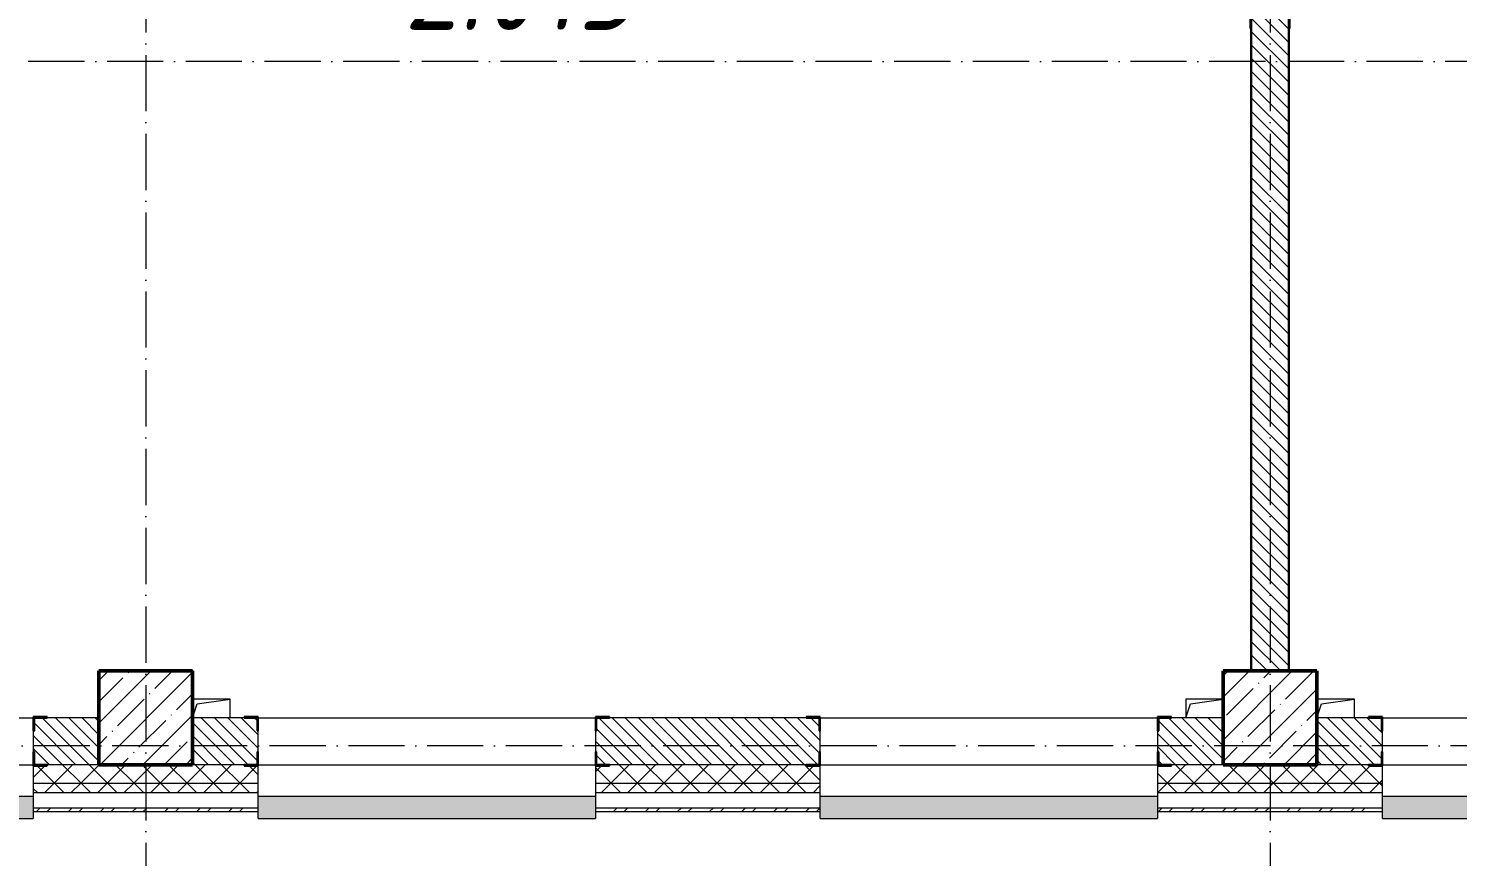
# Model space of a CAD drawing. Header units: millimetres. Extents: x 2294 to 908349, y -83289 to 219220.
# Drawn here: x 55438 to 63063, y 60718 to 65131 of the extents above; entities that cross this region are included whole.
import ezdxf

# ---------------------------------------------------------------- set-up
doc = ezdxf.new("R2010")
doc.units = ezdxf.units.MM
doc.linetypes.add('50_200_ШТРИХ_1Т_ш5_п1_п1_', pattern=[700, 500, -100, 0, -100])
for name, color, linetype, lineweight in [('2.4) ПГП вычит ЖБбалки 0.4 м -', 24, 'Continuous', 30), ('3.3) Вычитаем ЖБбалки 0.4м -', 31, 'Continuous', 30), ('A-GENM-____-MCUT', 7, 'Continuous', 25), ('A-GENM-____-OTLN', 7, 'Continuous', 9), ('A-GENM-____-OTLN-1', 7, 'Continuous', 25), ('A-GLAZ-____-OTLN', 7, 'Continuous', 9), ('A-WALL-____-MCUT', 7, 'Continuous', 13), ('A-WALL-____-MCUT-1', 7, 'Continuous', 9), ('A-WALL-____-OTLN', 7, 'Continuous', 9), ('A-WALL-____-PATT-1', 7, 'Continuous', 9), ('A-WALL-FNSH-MCUT-1', 7, 'Continuous', 9), ('S-COLS-____-MCUT', 7, 'Continuous', 50), ('S-COLS-____-OTLN', 7, 'Continuous', 9), ('S-GRID-____-OTLN-1', 7, '50_200_ШТРИХ_1Т_ш5_п1_п1_', 9), ('Марки помещений', 7, 'Continuous', 9)]:
    doc.layers.add(name, color=color, linetype=linetype, lineweight=lineweight)
doc.layers.add('A-GLAZ-____-OTLN-1', color=7, linetype='Continuous', lineweight=9, true_color=0xc0c0c0)
doc.styles.add('ISOCPEUR_I_2', font='isocpeui.ttf', dxfattribs={"width": 0.85, "height": 2.3})
pattern_1 = [(45, (7562.79, 6025.28), (-70.71068, 70.71068), []), (135, (7562.79, 6025.28), (-70.71068, -70.71068), [])]
pattern_2 = [(135, (7562.787, 6025.276), (-35.35534, -35.35534), [])]

# ---------------------------------------------------------------- blocks, each defined once
blk = doc.blocks.new('BSC_Колонна _Прямоугольная - 500х500-V17-АР1_План отверстий 2 этажа в осях 1-64_Ю-ЯЯ')
at = {"layer": 'S-COLS-____-OTLN'}
h = blk.add_hatch(dxfattribs=at)
h.set_pattern_fill('FP_26', color=256, style=0, pattern_type=2)
h.set_pattern_definition([(45, (-54500, -55431.04), (-114.04925, 114.04925), []), (45, (-54385.95, -55431.04), (-114.04925, 114.04925), [201.613, -40.323, 3.353, -36.97])])
h.paths.add_polyline_path([(-250, -250), (250, -250), (250, 250), (-250, 250), (-250, 179.1)], flags=0)
at = {"layer": 'S-COLS-____-MCUT'}
for p, q in [((250, 250), (-250, 250)), ((-250, 250), (-250, -250)), ((250, -250), (250, 250)), ((-250, -250), (250, -250))]:
    blk.add_line(p, q, dxfattribs=at)
blk = doc.blocks.new('BSC_Колонна _Прямоугольная - 500х500-V45-АР1_План отверстий 2 этажа в осях 1-64_Ю-ЯЯ')
at = {"layer": 'S-COLS-____-OTLN'}
h = blk.add_hatch(dxfattribs=at)
h.set_pattern_fill('FP_55', color=256, style=0, pattern_type=2)
h.set_pattern_definition([(45, (-48500, -55431.04), (-114.04925, 114.04925), []), (45, (-48385.95, -55431.04), (-114.04925, 114.04925), [201.613, -40.323, 3.353, -36.97])])
h.paths.add_polyline_path([(-250, -250), (250, -250), (250, 250), (-250, 250), (-250, 179.1)], flags=0)
at = {"layer": 'S-COLS-____-MCUT'}
for p, q in [((250, 250), (-250, 250)), ((-250, 250), (-250, -250)), ((250, -250), (250, 250)), ((-250, -250), (250, -250))]:
    blk.add_line(p, q, dxfattribs=at)
blk = doc.blocks.new('Фахверк_СКБ_Уголок - 250_2700-27497298-АР1_План отверстий 2 этажа в осях 1-64_Ю-ЯЯ')
at = {"layer": 'A-GENM-____-MCUT'}
for p, q in [((200, 181), (125, 181)), ((125, 181), (125, 106)), ((131, 106), (131, 175)), ((131, 175), (200, 175)), ((200, 175), (200, 181)), ((125, 106), (131, 106)), ((131, -6), (125, -6)), ((125, -6), (125, -81)), ((131, -75), (131, -6)), ((200, -75), (131, -75)), ((200, -81), (200, -75)), ((125, -81), (200, -81))]:
    blk.add_line(p, q, dxfattribs=at)
blk = doc.blocks.new('Фахверк_СКБ_Уголок - 200_3550-28267367-АР1_План отверстий 2 этажа в осях 1-64_Ю-ЯЯ')
at = {"layer": 'A-GENM-____-MCUT'}
for p, q in [((200, 156), (125, 156)), ((125, 156), (125, 81)), ((200, 150), (200, 156)), ((125, 81), (131, 81)), ((131, 81), (131, 150)), ((131, 150), (200, 150)), ((131, 19), (125, 19)), ((125, 19), (125, -56)), ((131, -50), (131, 19)), ((125, -56), (200, -56)), ((200, -50), (131, -50)), ((200, -56), (200, -50))]:
    blk.add_line(p, q, dxfattribs=at)
blk = doc.blocks.new('AR_Отверстие прямоугольное _в плите_ - AR_Отверстие прямоугольное _в плите_-V167-АР1_План отверстий 2 этажа в осях 1-64_Ю-ЯЯ')
at = {"layer": 'A-GENM-____-OTLN'}
for p, q in [((100, 50), (-100, 50)), ((-100, -50), (-75, 25)), ((-75, 25), (100, 50)), ((100, -50), (100, 50))]:
    blk.add_line(p, q, dxfattribs=at)
blk = doc.blocks.new('AR_Отверстие прямоугольное _в плите_ - AR_Отверстие прямоугольное _в плите_-V175-АР1_План отверстий 2 этажа в осях 1-64_Ю-ЯЯ')
at = {"layer": 'A-GENM-____-OTLN'}
for p, q in [((100, 50), (-100, 50)), ((-100, 50), (-100, -50)), ((-100, -50), (-75, 25)), ((-75, 25), (100, 50))]:
    blk.add_line(p, q, dxfattribs=at)
blk = doc.blocks.new('Отлив_СКБ - Отлив витража_120_НВФ-31885687-АР1_План отверстий 2 этажа в осях 1-64_Ю-ЯЯ')
at = {"layer": 'A-GLAZ-____-OTLN-1'}
for points in [[(0, 0), (0, -2), (1800, -2), (1800, 0), (1023.3, 0)], [(0, -83), (0, -120), (1800, -120), (1800, -2), (0, -2), (0, -63)]]:
    blk.add_hatch(color=256, dxfattribs=at).paths.add_polyline_path(points, flags=0)
at = {"layer": 'A-GLAZ-____-OTLN'}
for p, q in [((0, 0), (1800, 0)), ((1800, -2), (0, -2)), ((0, -120), (0, -83)), ((0, -120), (1800, -120)), ((1800, -83), (1800, -120))]:
    blk.add_line(p, q, dxfattribs=at)
blk = doc.blocks.new('2floor')
at = {"layer": 'A-WALL-____-PATT-1'}
h = blk.add_hatch(dxfattribs=at)
h.set_pattern_fill('FP_6', color=256, style=0, pattern_type=2)
h.set_pattern_definition(pattern_2)
h.paths.add_polyline_path([(62162.8, 61706.3), (62162.8, 65200.3), (62093.8, 65200.3), (62093.8, 65206.3), (62162.8, 65206.3), (62162.8, 68706.3), (61962.8, 68706.3), (61962.8, 65206.3), (62031.8, 65206.3), (62031.8, 65200.3), (61962.8, 65200.3), (61962.8, 61706.3)], flags=0)
h = blk.add_hatch(dxfattribs=at)
h.set_pattern_fill('FP_6', color=256, style=0, pattern_type=2)
h.set_pattern_definition(pattern_2)
h.paths.add_polyline_path([(55468.8, 61206.3), (55812.8, 61206.3), (55812.8, 61456.3), (55468.8, 61456.3), (55468.8, 61387.3), (55462.8, 61387.3), (55462.8, 61275.3), (55468.8, 61275.3)], flags=0)
h.paths.add_polyline_path([(53656.8, 61206.3), (53656.8, 61275.3), (53662.8, 61275.3), (53662.8, 61387.3), (53656.8, 61387.3), (53656.8, 61456.3), (53312.8, 61456.3), (53312.8, 61206.3), (53587.8, 61206.3)], flags=0)
h = blk.add_hatch(dxfattribs=at)
h.set_pattern_fill('FP_6', color=256, style=0, pattern_type=2)
h.set_pattern_definition(pattern_2)
h.paths.add_polyline_path([(61468.8, 61206.3), (61812.8, 61206.3), (61812.8, 61456.3), (61468.8, 61456.3), (61468.8, 61387.3), (61462.8, 61387.3), (61462.8, 61275.3), (61468.8, 61275.3)], flags=0)
h.paths.add_polyline_path([(59656.8, 61206.3), (59656.8, 61275.3), (59662.8, 61275.3), (59662.8, 61387.3), (59656.8, 61387.3), (59656.8, 61456.3), (58468.8, 61456.3), (58468.8, 61387.3), (58462.8, 61387.3), (58462.8, 61275.3), (58468.8, 61275.3), (58468.8, 61206.3), (59587.8, 61206.3)], flags=0)
h.paths.add_polyline_path([(56406.8, 61206.3), (56656.8, 61206.3), (56656.8, 61275.3), (56662.8, 61275.3), (56662.8, 61387.3), (56656.8, 61387.3), (56656.8, 61456.3), (56312.8, 61456.3), (56312.8, 61206.3)], flags=0)
h = blk.add_hatch(dxfattribs=at)
h.set_pattern_fill('FP_6', color=256, style=0, pattern_type=2)
h.set_pattern_definition(pattern_2)
h.paths.add_polyline_path([(64537.8, 61206.3), (64812.8, 61206.3), (64812.8, 61456.3), (64468.8, 61456.3), (64468.8, 61387.3), (64462.8, 61387.3), (64462.8, 61275.3), (64468.8, 61275.3), (64468.8, 61206.3)], flags=0)
h.paths.add_polyline_path([(62340.1, 61206.3), (62656.8, 61206.3), (62656.8, 61275.3), (62662.8, 61275.3), (62662.8, 61387.3), (62656.8, 61387.3), (62656.8, 61456.3), (62312.8, 61456.3), (62312.8, 61206.3)], flags=0)
h = blk.add_hatch(dxfattribs=at)
h.set_pattern_fill('FP_1', color=256, style=0, pattern_type=2)
h.set_pattern_definition(pattern_1)
h.paths.add_polyline_path([(81782.6, 61106.3), (81862.8, 61106.3), (81862.8, 61206.3), (75512.8, 61206.3), (75512.8, 61106.3), (78247.6, 61106.3)], flags=0)
h.paths.add_polyline_path([(72562.8, 61106.3), (74512.8, 61106.3), (74512.8, 61206.3), (72637.8, 61206.3), (72637.8, 61200.3), (72562.8, 61200.3)], flags=0)
h.paths.add_polyline_path([(71562.8, 61106.3), (71562.8, 61200.3), (71487.8, 61200.3), (71487.8, 61206.3), (70537.8, 61206.3), (70537.8, 61200.3), (70462.8, 61200.3), (70462.8, 61106.3), (71177.6, 61106.3)], flags=0)
h.paths.add_polyline_path([(67642.6, 61106.3), (68662.8, 61106.3), (68662.8, 61200.3), (68587.8, 61200.3), (68587.8, 61206.3), (67537.8, 61206.3), (67537.8, 61200.3), (67462.8, 61200.3), (67462.8, 61106.3), (67537.8, 61106.3)], flags=0)
h.paths.add_polyline_path([(65662.8, 61106.3), (65662.8, 61200.3), (65587.8, 61200.3), (65587.8, 61206.3), (64537.8, 61206.3), (64537.8, 61200.3), (64462.8, 61200.3), (64462.8, 61106.3), (64991.4, 61106.3)], flags=0)
h.paths.add_polyline_path([(61898.3, 61106.3), (62662.8, 61106.3), (62662.8, 61200.3), (62587.8, 61200.3), (62587.8, 61206.3), (61537.8, 61206.3), (61537.8, 61200.3), (61462.8, 61200.3), (61462.8, 61106.3), (61812.8, 61106.3)], flags=0)
h.paths.add_polyline_path([(59587.8, 61106.3), (59662.8, 61106.3), (59662.8, 61200.3), (59587.8, 61200.3), (59587.8, 61206.3), (58537.8, 61206.3), (58537.8, 61200.3), (58462.8, 61200.3), (58462.8, 61106.3), (58805.1, 61106.3)], flags=0)
h.paths.add_polyline_path([(55462.8, 61106.3), (56662.8, 61106.3), (56662.8, 61200.3), (56587.8, 61200.3), (56587.8, 61206.3), (55537.8, 61206.3), (55537.8, 61200.3), (55462.8, 61200.3)], flags=0)
h.paths.add_polyline_path([(50037.8, 61106.3), (50112.8, 61106.3), (50112.8, 61200.3), (50037.8, 61200.3), (50037.8, 61206.3), (48987.8, 61206.3), (48987.8, 61200.3), (48912.8, 61200.3), (48912.8, 61106.3), (49967.6, 61106.3)], flags=0)
h.paths.add_polyline_path([(51987.8, 61106.3), (53662.8, 61106.3), (53662.8, 61200.3), (53587.8, 61200.3), (53587.8, 61206.3), (51987.8, 61206.3), (51987.8, 61200.3), (51912.8, 61200.3), (51912.8, 61106.3)], flags=0)
h.paths.add_polyline_path([(47037.8, 61106.3), (47112.8, 61106.3), (47112.8, 61200.3), (47037.8, 61200.3), (47037.8, 61206.3), (45987.8, 61206.3), (45987.8, 61200.3), (45912.8, 61200.3), (45912.8, 61106.3), (46762.8, 61106.3)], flags=0)
h.paths.add_polyline_path([(44112.8, 61106.3), (44112.8, 61200.3), (44037.8, 61200.3), (44037.8, 61206.3), (42987.8, 61206.3), (42987.8, 61200.3), (42912.8, 61200.3), (42912.8, 61106.3), (43781.4, 61106.3)], flags=0)
h.paths.add_polyline_path([(39912.8, 61106.3), (41112.8, 61106.3), (41112.8, 61200.3), (41037.8, 61200.3), (41037.8, 61206.3), (39987.8, 61206.3), (39987.8, 61200.3), (39912.8, 61200.3)], flags=0)
h.paths.add_polyline_path([(38112.8, 61106.3), (38112.8, 61200.3), (38037.8, 61200.3), (38037.8, 61206.3), (36987.8, 61206.3), (36987.8, 61200.3), (36912.8, 61200.3), (36912.8, 61106.3), (38037.8, 61106.3)], flags=0)
h.paths.add_polyline_path([(34262.8, 61106.3), (35112.8, 61106.3), (35112.8, 61200.3), (35037.8, 61200.3), (35037.8, 61206.3), (33987.8, 61206.3), (33987.8, 61200.3), (33912.8, 61200.3), (33912.8, 61106.3), (34060.1, 61106.3)], flags=0)
h.paths.add_polyline_path([(32112.8, 61106.3), (32112.8, 61200.3), (32037.8, 61200.3), (32037.8, 61206.3), (30987.8, 61206.3), (30987.8, 61200.3), (30912.8, 61200.3), (30912.8, 61106.3), (31408.9, 61106.3)], flags=0)
h.paths.add_polyline_path([(29112.8, 61106.3), (29112.8, 61200.3), (29037.8, 61200.3), (29037.8, 61206.3), (27987.8, 61206.3), (27987.8, 61200.3), (27912.8, 61200.3), (27912.8, 61106.3), (29037.8, 61106.3)], flags=0)
h.paths.add_polyline_path([(26112.8, 61106.3), (26112.8, 61200.3), (26037.8, 61200.3), (26037.8, 61206.3), (24987.8, 61206.3), (24987.8, 61200.3), (24912.8, 61200.3), (24912.8, 61106.3), (26106.4, 61106.3)], flags=0)
h.paths.add_polyline_path([(23912.8, 61106.3), (23912.8, 61200.3), (23837.8, 61200.3), (23837.8, 61206.3), (14112.8, 61206.3), (14112.8, 61106.3), (23455.1, 61106.3)], flags=0)
h.paths.add_polyline_path([(13112.8, 61106.3), (13112.8, 61206.3), (5112.8, 61206.3), (5112.8, 61106.3), (11082.6, 61106.3)], flags=0)
h = blk.add_hatch(dxfattribs=at)
h.set_pattern_fill('FP_1', color=256, style=0, pattern_type=2)
h.set_pattern_definition(pattern_1)
h.paths.add_polyline_path([(81862.8, 61056.3), (81862.8, 61106.3), (75512.8, 61106.3), (75512.8, 61056.3), (81782.6, 61056.3)], flags=0)
h.paths.add_polyline_path([(74512.8, 61056.3), (74512.8, 61106.3), (72562.8, 61106.3), (72562.8, 61056.3), (72945.1, 61056.3)], flags=0)
h.paths.add_polyline_path([(71562.8, 61056.3), (71562.8, 61106.3), (70462.8, 61106.3), (70462.8, 61056.3), (71177.6, 61056.3)], flags=0)
h.paths.add_polyline_path([(68662.8, 61056.3), (68662.8, 61106.3), (67462.8, 61106.3), (67462.8, 61056.3), (67642.6, 61056.3)], flags=0)
h.paths.add_polyline_path([(65662.8, 61056.3), (65662.8, 61106.3), (64462.8, 61106.3), (64462.8, 61056.3), (64991.4, 61056.3)], flags=0)
h.paths.add_polyline_path([(62662.8, 61056.3), (62662.8, 61106.3), (61462.8, 61106.3), (61462.8, 61056.3), (62340.1, 61056.3)], flags=0)
h.paths.add_polyline_path([(58462.8, 61056.3), (59662.8, 61056.3), (59662.8, 61106.3), (58462.8, 61106.3)], flags=0)
h.paths.add_polyline_path([(56153.9, 61056.3), (56662.8, 61056.3), (56662.8, 61106.3), (55462.8, 61106.3), (55462.8, 61056.3)], flags=0)
h.paths.add_polyline_path([(51912.8, 61056.3), (53662.8, 61056.3), (53662.8, 61106.3), (51912.8, 61106.3)], flags=0)
h.paths.add_polyline_path([(48912.8, 61056.3), (50112.8, 61056.3), (50112.8, 61106.3), (48912.8, 61106.3)], flags=0)
h.paths.add_polyline_path([(47112.8, 61056.3), (47112.8, 61106.3), (45912.8, 61106.3), (45912.8, 61056.3), (46432.6, 61056.3)], flags=0)
h.paths.add_polyline_path([(41112.8, 61056.3), (41112.8, 61106.3), (39912.8, 61106.3), (39912.8, 61056.3)], flags=0)
h.paths.add_polyline_path([(42912.8, 61056.3), (44112.8, 61056.3), (44112.8, 61106.3), (42912.8, 61106.3)], flags=0)
h.paths.add_polyline_path([(38112.8, 61056.3), (38112.8, 61106.3), (36912.8, 61106.3), (36912.8, 61056.3), (37595.1, 61056.3)], flags=0)
h.paths.add_polyline_path([(35112.8, 61056.3), (35112.8, 61106.3), (33912.8, 61106.3), (33912.8, 61056.3), (34943.9, 61056.3)], flags=0)
h.paths.add_polyline_path([(30912.8, 61056.3), (32112.8, 61056.3), (32112.8, 61106.3), (30912.8, 61106.3)], flags=0)
h.paths.add_polyline_path([(29112.8, 61056.3), (29112.8, 61106.3), (27912.8, 61106.3), (27912.8, 61056.3), (28757.6, 61056.3)], flags=0)
h.paths.add_polyline_path([(26106.4, 61056.3), (26112.8, 61056.3), (26112.8, 61106.3), (24912.8, 61106.3), (24912.8, 61056.3), (25222.6, 61056.3)], flags=0)
h.paths.add_polyline_path([(23912.8, 61056.3), (23912.8, 61106.3), (14112.8, 61106.3), (14112.8, 61056.3), (23455.1, 61056.3)], flags=0)
h.paths.add_polyline_path([(13112.8, 61056.3), (13112.8, 61106.3), (5012.8, 61106.3), (5012.8, 61056.3), (11082.6, 61056.3)], flags=0)
h = blk.add_hatch(dxfattribs=at)
h.set_pattern_fill('FP_3', color=256, style=0, pattern_type=2)
h.set_pattern_definition([(45, (7562.79, 6025.28), (-85.53659, 85.53659), []), (45, (7619.81, 6025.28), (-85.53659, 85.53659), [])])
h.paths.add_polyline_path([(68082.8, 60956.3), (68082.8, 60976.3), (67462.8, 60976.3), (67462.8, 60956.3), (67642.6, 60956.3)], flags=0)
h.paths.add_polyline_path([(64991.4, 60956.3), (65662.8, 60956.3), (65662.8, 60976.3), (64462.8, 60976.3), (64462.8, 60956.3)], flags=0)
h.paths.add_polyline_path([(62662.8, 60956.3), (62662.8, 60976.3), (61462.8, 60976.3), (61462.8, 60956.3), (62340.1, 60956.3)], flags=0)
h.paths.add_polyline_path([(59662.8, 60956.3), (59662.8, 60976.3), (58462.8, 60976.3), (58462.8, 60956.3), (58805.1, 60956.3)], flags=0)
h.paths.add_polyline_path([(56153.9, 60956.3), (56662.8, 60956.3), (56662.8, 60976.3), (55462.8, 60976.3), (55462.8, 60956.3)], flags=0)
h.paths.add_polyline_path([(53662.8, 60956.3), (53662.8, 60976.3), (52797.8, 60976.3), (52797.8, 60956.3), (53502.6, 60956.3)], flags=0)
at = {"layer": '2.4) ПГП вычит ЖБбалки 0.4 м -'}
for points in [[(62312.8, 69006.3), (62312.8, 68706.3), (62162.8, 68706.3), (62162.8, 61706.3), (62312.8, 61706.3)], [(61962.8, 67206.3), (61962.8, 61706.3)]]:
    blk.add_lwpolyline(points, dxfattribs=at)
at = {"layer": '3.3) Вычитаем ЖБбалки 0.4м -'}
blk.add_lwpolyline([(55812.8, 61456.3), (55812.8, 61706.3), (56312.8, 61706.3), (56312.8, 61456.3)], dxfattribs=at)
at = {"layer": 'A-WALL-____-MCUT'}
for p, q in [((61962.8, 65131.3), (61962.8, 61706.3)), ((62162.8, 61706.3), (62162.8, 65131.3)), ((55462.8, 61387.3), (55462.8, 61275.3)), ((55812.8, 61456.3), (55537.8, 61456.3)), ((56587.8, 61456.3), (56312.8, 61456.3)), ((56662.8, 61275.3), (56662.8, 61387.3)), ((58462.8, 61387.3), (58462.8, 61275.3)), ((59587.8, 61456.3), (58537.8, 61456.3)), ((59662.8, 61275.3), (59662.8, 61387.3)), ((61462.8, 61387.3), (61462.8, 61275.3)), ((61812.8, 61456.3), (61537.8, 61456.3)), ((62587.8, 61456.3), (62312.8, 61456.3)), ((62662.8, 61275.3), (62662.8, 61387.3)), ((55462.8, 61200.3), (55462.8, 60976.3)), ((56662.8, 60976.3), (56662.8, 61200.3)), ((58462.8, 61200.3), (58462.8, 60976.3)), ((59662.8, 60976.3), (59662.8, 61200.3)), ((61462.8, 61200.3), (61462.8, 60976.3)), ((62662.8, 60976.3), (62662.8, 61200.3)), ((55462.8, 60976.3), (56662.8, 60976.3)), ((58462.8, 60976.3), (59662.8, 60976.3)), ((61462.8, 60976.3), (62662.8, 60976.3))]:
    blk.add_line(p, q, dxfattribs=at)
at = {"layer": 'A-WALL-____-MCUT-1'}
for p, q in [((55812.8, 61206.3), (55537.8, 61206.3)), ((56587.8, 61206.3), (56312.8, 61206.3)), ((59587.8, 61206.3), (58537.8, 61206.3)), ((61812.8, 61206.3), (61537.8, 61206.3)), ((62587.8, 61206.3), (62312.8, 61206.3)), ((56662.8, 61106.3), (55462.8, 61106.3)), ((59662.8, 61106.3), (58462.8, 61106.3)), ((62662.8, 61106.3), (61462.8, 61106.3)), ((56662.8, 61056.3), (55462.8, 61056.3)), ((59662.8, 61056.3), (58462.8, 61056.3)), ((62662.8, 61056.3), (61462.8, 61056.3))]:
    blk.add_line(p, q, dxfattribs=at)
at = {"layer": 'A-WALL-____-OTLN'}
for p, q in [((53662.8, 61456.3), (55462.8, 61456.3)), ((56662.8, 61456.3), (58462.8, 61456.3)), ((59662.8, 61456.3), (61462.8, 61456.3)), ((62662.8, 61456.3), (64462.8, 61456.3)), ((53662.8, 61206.3), (55462.8, 61206.3)), ((56662.8, 61206.3), (58462.8, 61206.3)), ((59662.8, 61206.3), (61462.8, 61206.3)), ((62662.8, 61206.3), (64462.8, 61206.3))]:
    blk.add_line(p, q, dxfattribs=at)
at = {"layer": 'A-WALL-FNSH-MCUT-1'}
for p, q in [((55462.8, 60976.3), (55462.8, 60956.3)), ((55462.8, 60956.3), (56662.8, 60956.3)), ((56662.8, 60956.3), (56662.8, 60976.3)), ((58462.8, 60976.3), (58462.8, 60976.3)), ((58462.8, 60976.3), (58462.8, 60956.3)), ((58462.8, 60956.3), (59662.8, 60956.3)), ((59662.8, 60956.3), (59662.8, 60976.3)), ((61462.8, 60976.3), (61462.8, 60956.3)), ((61462.8, 60956.3), (62662.8, 60956.3)), ((62662.8, 60956.3), (62662.8, 60976.3))]:
    blk.add_line(p, q, dxfattribs=at)
at = {"layer": 'A-GENM-____-OTLN'}
for name, p in [('AR_Отверстие прямоугольное _в плите_ - AR_Отверстие прямоугольное _в плите_-V167-АР1_План отверстий 2 этажа в осях 1-64_Ю-ЯЯ', (56412.8, 61506.3)), ('AR_Отверстие прямоугольное _в плите_ - AR_Отверстие прямоугольное _в плите_-V175-АР1_План отверстий 2 этажа в осях 1-64_Ю-ЯЯ', (61712.8, 61506.3)), ('AR_Отверстие прямоугольное _в плите_ - AR_Отверстие прямоугольное _в плите_-V167-АР1_План отверстий 2 этажа в осях 1-64_Ю-ЯЯ', (62412.8, 61506.3))]:
    blk.add_blockref(name, p, dxfattribs=at)
at = {"layer": 'A-GENM-____-OTLN-1'}
for name, p, rotation in [('Фахверк_СКБ_Уголок - 200_3550-28267367-АР1_План отверстий 2 этажа в осях 1-64_Ю-ЯЯ', (62012.8, 65331.3), 270.0000000000001), ('Фахверк_СКБ_Уголок - 250_2700-27497298-АР1_План отверстий 2 этажа в осях 1-64_Ю-ЯЯ', (56787.8, 61381.3), 180), ('Фахверк_СКБ_Уголок - 250_2700-27497298-АР1_План отверстий 2 этажа в осях 1-64_Ю-ЯЯ', (59787.8, 61381.3), 180), ('Фахверк_СКБ_Уголок - 250_2700-27497298-АР1_План отверстий 2 этажа в осях 1-64_Ю-ЯЯ', (62787.8, 61381.3), 180)]:
    blk.add_blockref(name, p, dxfattribs=dict(at, rotation=rotation))
for p in [(55337.8, 61281.3), (58337.8, 61281.3), (61337.8, 61281.3)]:
    blk.add_blockref('Фахверк_СКБ_Уголок - 250_2700-27497298-АР1_План отверстий 2 этажа в осях 1-64_Ю-ЯЯ', p, dxfattribs=at)
at = {"layer": 'A-GLAZ-____-OTLN'}
for p in [(53662.8, 61039.3), (56662.8, 61039.3), (59662.8, 61039.3), (62662.8, 61039.3)]:
    blk.add_blockref('Отлив_СКБ - Отлив витража_120_НВФ-31885687-АР1_План отверстий 2 этажа в осях 1-64_Ю-ЯЯ', p, dxfattribs=at)
at = {"layer": 'S-COLS-____-OTLN'}
for name, p in [('BSC_Колонна _Прямоугольная - 500х500-V45-АР1_План отверстий 2 этажа в осях 1-64_Ю-ЯЯ', (56062.8, 61456.3)), ('BSC_Колонна _Прямоугольная - 500х500-V17-АР1_План отверстий 2 этажа в осях 1-64_Ю-ЯЯ', (62062.8, 61456.3))]:
    blk.add_blockref(name, p, dxfattribs=at)
at = {"layer": 'Марки помещений', "insert": (57440, 65624.4), "char_height": 500, "width": 737.552, "attachment_point": 1, "style": 'ISOCPEUR_I_2'}
blk.add_mtext('2.015', dxfattribs=at)
blk = doc.blocks.new('3osi')
at = {"layer": 'S-GRID-____-OTLN-1', "color": 251, "ltscale": 0.6, "true_color": 0x636466}
for p, q in [((214083.5, 96918.1), (214083.5, 58916.9)), ((220083.5, 96918.1), (220083.5, 58916.9)), ((241063.5, 64956.3), (160914.7, 64956.3)), ((269657.9, 61306.3), (160914.7, 61306.3))]:
    blk.add_line(p, q, dxfattribs=at)

msp = doc.modelspace()

# ---------------------------------------------------------------- block references
for name, p in [('3osi', (-158020.7, 0)), ('2floor', (0, 0))]:
    msp.add_blockref(name, p)

doc.saveas('drawing.dxf')
